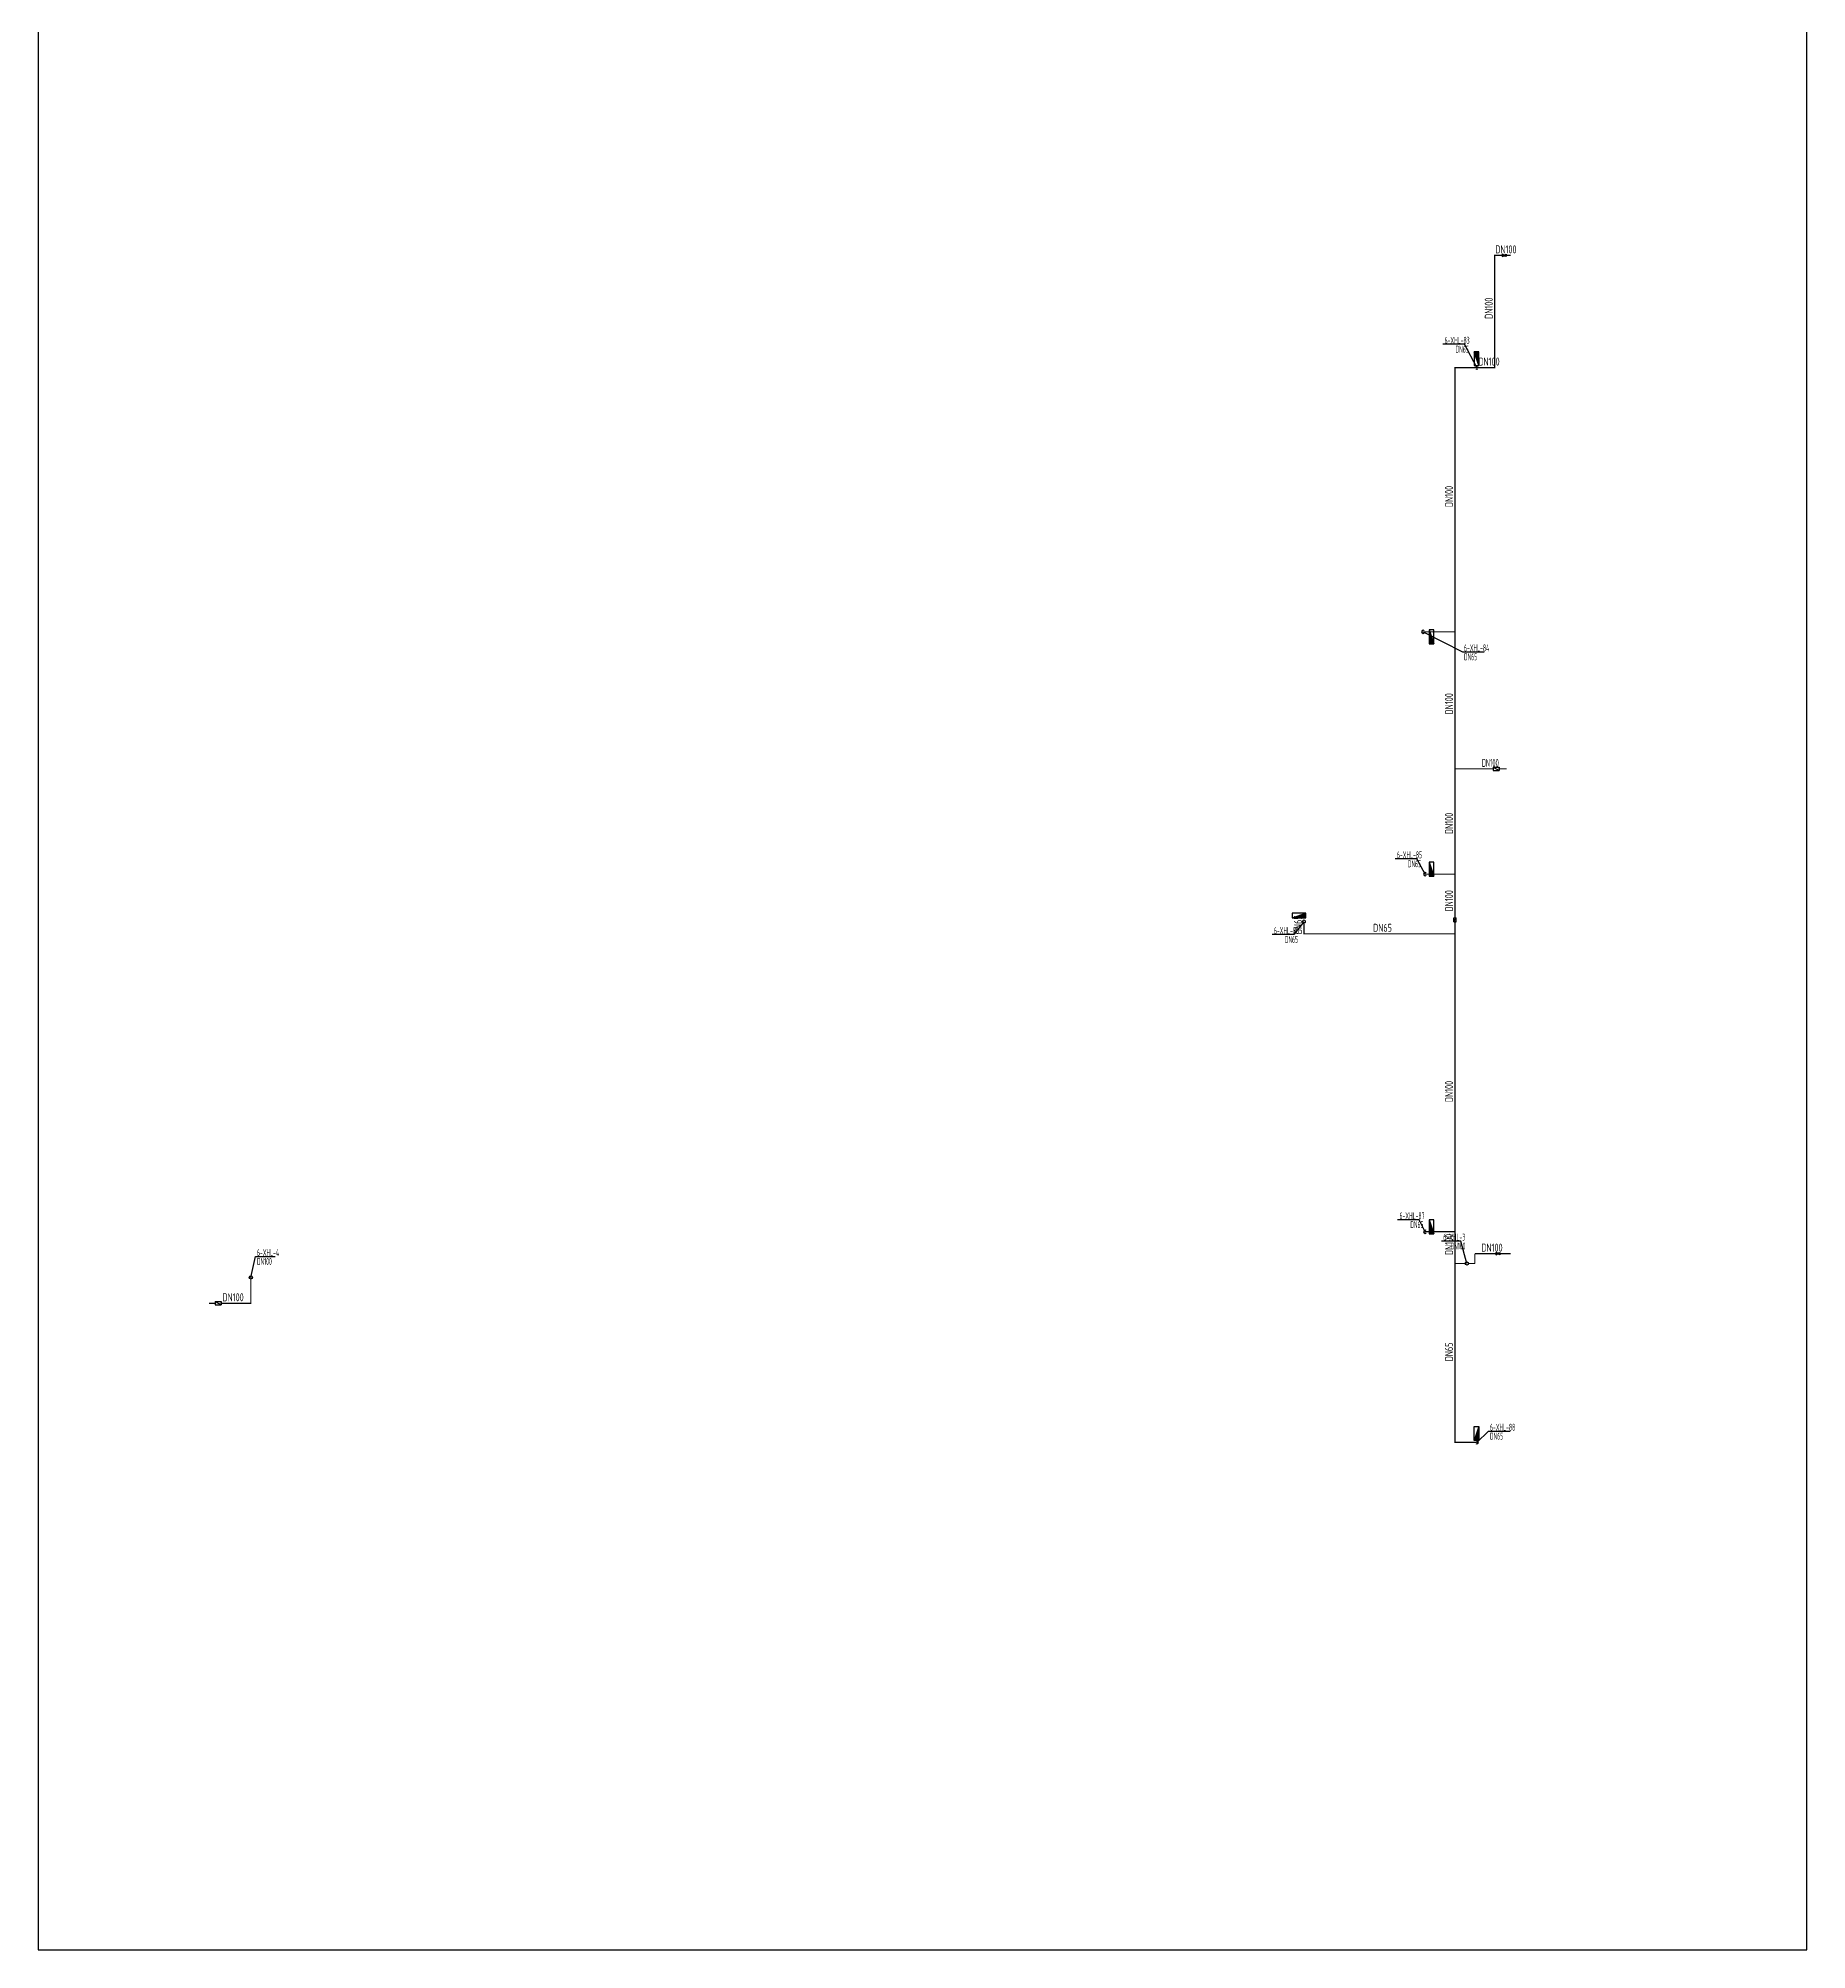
# Model space of a CAD drawing. Header units: millimetres. Extents: x -47741 to 42264, y -1159854 to 32416.
# Drawn here: x -46741 to 42264, y -160027 to -63805 of the extents above; entities that cross this region are included whole.
import ezdxf

# ---------------------------------------------------------------- set-up
doc = ezdxf.new("R2010")
doc.units = ezdxf.units.MM
doc.header["$LTSCALE"] = 1000
doc.layers.get('0').update_dxf_attribs({"linetype": 'CONTINUOUS'})
for name, color, linetype in [('DIM_消防', 3, 'CONTINUOUS'), ('EQUIP_消火栓', 7, 'CONTINUOUS'), ('PIPE-消防', 1, 'CONTINUOUS'), ('S-Xh_注释', 3, 'CONTINUOUS'), ('TEXT_消防', 7, 'CONTINUOUS'), ('VALVE_消防', 7, 'CONTINUOUS'), ('VPIPE-消防', 1, 'CONTINUOUS')]:
    doc.layers.add(name, color=color, linetype=linetype)
doc.styles.add('_TWT_PIPEDN', font='GBENOR', dxfattribs={"width": 0.7, "height": 3.5, "bigfont": 'HZTXT'})
doc.styles.add('_TWT_SERIAL', font='GBENOR', dxfattribs={"width": 0.7, "height": 3.5, "bigfont": 'HZTXT'})
doc.styles.add('AUDIT_D_250914160146-2', font='GBENOR', dxfattribs={"width": 0.7, "height": 3.5, "bigfont": 'HZTXT'})
doc.styles.get("Standard").update_dxf_attribs({"font": 'GBENOR', "bigfont": 'GBCBIG'})

# ---------------------------------------------------------------- blocks, each defined once
blk = doc.blocks.new('$TwtSys$00000434')
for p, q in [((-0.5, 0.5), (-0.5, -0.5)), ((-0.5, -0.5), (0.5, 0.5)), ((0.5, 0.5), (-0.5, 0.5)), ((0.5, -0.5), (0.5, 0.5)), ((-0.5, -0.5), (0.5, -0.5))]:
    blk.add_line(p, q)
blk.add_solid([(0.5, -0.5), (0.5, 0.5), (-0.5, -0.5)])
blk = doc.blocks.new('$VALVE$00000316')
for p, q in [((-125, 72), (125, -72)), ((-125, 72), (-125, -72)), ((-125, 72), (125, 72)), ((125, 72), (125, -72)), ((-125, -72), (125, -72))]:
    blk.add_line(p, q)
at = {"const_width": 21.1}
blk.add_lwpolyline([(-11, 0, 1), (11, 0, 1)], format="xyb", close=True, dxfattribs=at)
for p in [(-125, 0), (125, 0)]:
    blk.add_point(p)
at = {"color": 7, "flags": 9}
for tag in ['XSIZE', 'YSIZE']:
    blk.add_attdef(tag, (0, 0), '', height=0.5, dxfattribs=at)
blk = doc.blocks.new('$VALVE$00000296')
for points in [[(-125, 72), (-125, -72), (125, 72), (125, -72), (-125, 72)], [(0, 60), (0, -64)]]:
    blk.add_lwpolyline(points)
for p in [(-125, 0), (125, 0)]:
    blk.add_point(p)

msp = doc.modelspace()

# ---------------------------------------------------------------- hatches: boundary and pattern name
at = {"layer": 'PIPE-消防'}
for points in [[(26559, -74734), (26529, -74734), (26529, -74704)], [(26559, -74734), (26559, -74704), (26529, -74704)], [(24559, -80384), (24559, -80354), (24529, -80354)], [(24559, -80384), (24529, -80384), (24529, -80354)], [(26559, -80384), (26559, -80414), (26589, -80414)], [(26559, -80384), (26589, -80384), (26589, -80414)], [(16960, -108884), (16930, -108884), (16930, -108914)], [(16960, -108884), (16960, -108914), (16930, -108914)], [(-36040, -127484), (-36010, -127484), (-36010, -127514)], [(-36040, -127484), (-36040, -127514), (-36010, -127514)], [(24559, -134484), (24559, -134514), (24529, -134514)], [(24559, -134484), (24529, -134484), (24529, -134514)]]:
    msp.add_hatch(color=256, dxfattribs=at).paths.add_polyline_path(points)

# ---------------------------------------------------------------- linework, layer by layer
at = {"layer": 'DIM_消防'}
for p, q in [((25038, -79213), (23955, -79213)), ((25659, -80384), (25038, -79213)), ((22959, -93684), (24944, -94696)), ((24944, -94696), (26036, -94696)), ((22638, -105114), (21555, -105114)), ((23059, -105884), (22638, -105114)), ((16960, -108284), (16448, -108923)), ((16448, -108923), (15361, -108923)), ((22761, -123280), (21674, -123280)), ((23059, -123884), (22761, -123280)), ((24859, -124356), (23877, -124356)), ((25159, -125484, -3000), (24859, -124356)), ((-36040, -126184, -3000), (-35803, -125131)), ((-35803, -125131), (-34815, -125131)), ((25659, -134484), (26252, -133926)), ((26252, -133926), (27338, -133926))]:
    msp.add_line(p, q, dxfattribs=at)
at = {"layer": 'PIPE-消防', "const_width": 60}
for points in [[(26559, -80384), (26559, -74734)], [(26559, -74734), (26938, -74734)], [(27138, -74734), (27359, -74734)], [(24559, -80384), (25659, -80384)], [(24559, -93684), (24559, -80384)], [(25659, -80384), (26559, -80384)], [(22959, -93684), (24559, -93684)], [(24559, -100584), (24559, -93684)], [(24559, -105884), (24559, -100584)], [(24559, -100584), (26485, -100584)], [(26784, -100584), (27164, -100584)], [(23059, -105884), (24559, -105884)], [(24559, -108082), (24559, -105884)], [(16960, -108284), (16960, -108884)], [(24559, -108884), (24559, -108282)], [(16960, -108884), (24559, -108884)], [(24559, -123884), (24559, -108884)], [(23059, -123884), (24559, -123884)], [(24559, -125484), (24559, -123884)], [(25559, -125484), (25559, -124984)], [(25559, -124984), (26622, -124984)], [(26822, -124984), (27359, -124984)], [(24559, -125684), (24559, -125484)], [(25079, -125484), (24559, -125484)], [(24559, -134484), (24559, -125684)], [(25559, -125484), (25239, -125484)], [(-36040, -127484), (-36040, -126264)], [(-37834, -127484), (-38154, -127484)], [(-36040, -127484), (-37534, -127484)], [(25659, -134484), (24559, -134484)]]:
    msp.add_lwpolyline(points, dxfattribs=at)
at = {"layer": 'S-Xh_注释'}
msp.add_lwpolyline([(-46741, -160027), (42264, -160027), (42264, 31416), (-46741, 31416)], close=True, dxfattribs=at)
at = {"layer": 'VPIPE-消防'}
for centre in [(25159, -125484), (-36040, -126184)]:
    msp.add_circle(centre, 80, dxfattribs=at)
for centre, start, end in [((25659, -80384), 45, 135), ((25659, -80384), 225, 315), ((22959, -93684), 45, 315), ((23059, -105884), 45, 315), ((16960, -108284), 315, 225), ((23059, -123884), 45, 315), ((25659, -134484), 225, 135)]:
    msp.add_arc(centre, 80, start, end, dxfattribs=at)

# ---------------------------------------------------------------- block references
at = {"layer": 'EQUIP_消火栓', "yscale": 240, "zscale": 700}
for p, xscale, rotation in [((25639, -79934), 700, 90), ((23379, -93934), 700, 270), ((23379, -105634), 700, 270), ((16709, -107964), 700, 359.9999999999999), ((23379, -123634), 700, 270), ((25639, -134034), -700, 90)]:
    msp.add_blockref('$TwtSys$00000434', p, dxfattribs=dict(at, xscale=xscale, rotation=rotation))
at = {"layer": 'VALVE_消防'}
for name, p, xscale, yscale, zscale in [('$VALVE$00000296', (27038, -74734), 0.8, 0.8, 0.8), ('$VALVE$00000316', (26635, -100584), 1.2, 1.2, 1.2), ('$VALVE$00000296', (26722, -124984), 0.8, 0.8, 0.8)]:
    msp.add_blockref(name, p, dxfattribs=dict(at, xscale=xscale, yscale=yscale, zscale=zscale))
for p, xscale, yscale, zscale, rotation in [((24559, -108182), 0.8, 0.8, 0.8, 90), ((-37684, -127484), -1.2, -1.2, 1.2, 180.0000000000012)]:
    msp.add_blockref('$VALVE$00000316', p, dxfattribs=dict(at, xscale=xscale, yscale=yscale, zscale=zscale, rotation=rotation))

# ---------------------------------------------------------------- texts
at = {"layer": 'DIM_消防', "color": 7, "style": '_TWT_SERIAL', "width": 0.56}
for s, p in [('6-XHL-83', (24037, -79187)), ('DN65', (24591, -79633)), ('6-XHL-84', (25014, -94670)), ('DN65', (25014, -95116)), ('6-XHL-85', (21637, -105088)), ('DN65', (22190, -105534)), ('6-XHL-86', (15446, -108897)), ('DN65', (16000, -109343)), ('6-XHL-87', (21767, -123254)), ('DN65', (22313, -123700)), ('6-XHL-3', (23973, -124330)), ('6-XHL-4', (-35733, -125105)), ('DN100', (24337, -124776)), ('DN100', (-35733, -125551)), ('6-XHL-88', (26322, -133899)), ('DN65', (26322, -134346))]:
    msp.add_text(s, height=350, dxfattribs=at).set_placement(p)
at = {"layer": 'TEXT_消防'}
for s, style, width, p in [('DN100', 'AUDIT_D_250914160146-2', 0.7, (26586, -74634)), ('DN100', 'AUDIT_D_250914160146-2', 0.7, (25736, -80284)), ('DN100', '_TWT_PIPEDN', 0.56, (25911, -100484)), ('DN65', 'AUDIT_D_250914160146-2', 0.7, (20440, -108784)), ('DN100', 'AUDIT_D_250914160146-2', 0.7, (25886, -124884)), ('DN100', 'AUDIT_D_250914160146-2', 0.7, (-37470, -127384))]:
    msp.add_text(s, height=400, dxfattribs=dict(at, style=style, width=width)).set_placement(p)
at = {"layer": 'TEXT_消防', "style": 'AUDIT_D_250914160146-2', "width": 0.7}
for s, p in [('DN100', (26459, -77933)), ('DN100', (24459, -87408)), ('DN100', (24459, -97842)), ('DN100', (24459, -103865)), ('DN100', (24459, -107758)), ('DN65', (16860, -108904)), ('DN100', (24459, -117358)), ('DN100', (24459, -125058)), ('DN65', (24459, -130404))]:
    msp.add_text(s, height=400, rotation=90, dxfattribs=at).set_placement(p)

doc.saveas('drawing.dxf')
